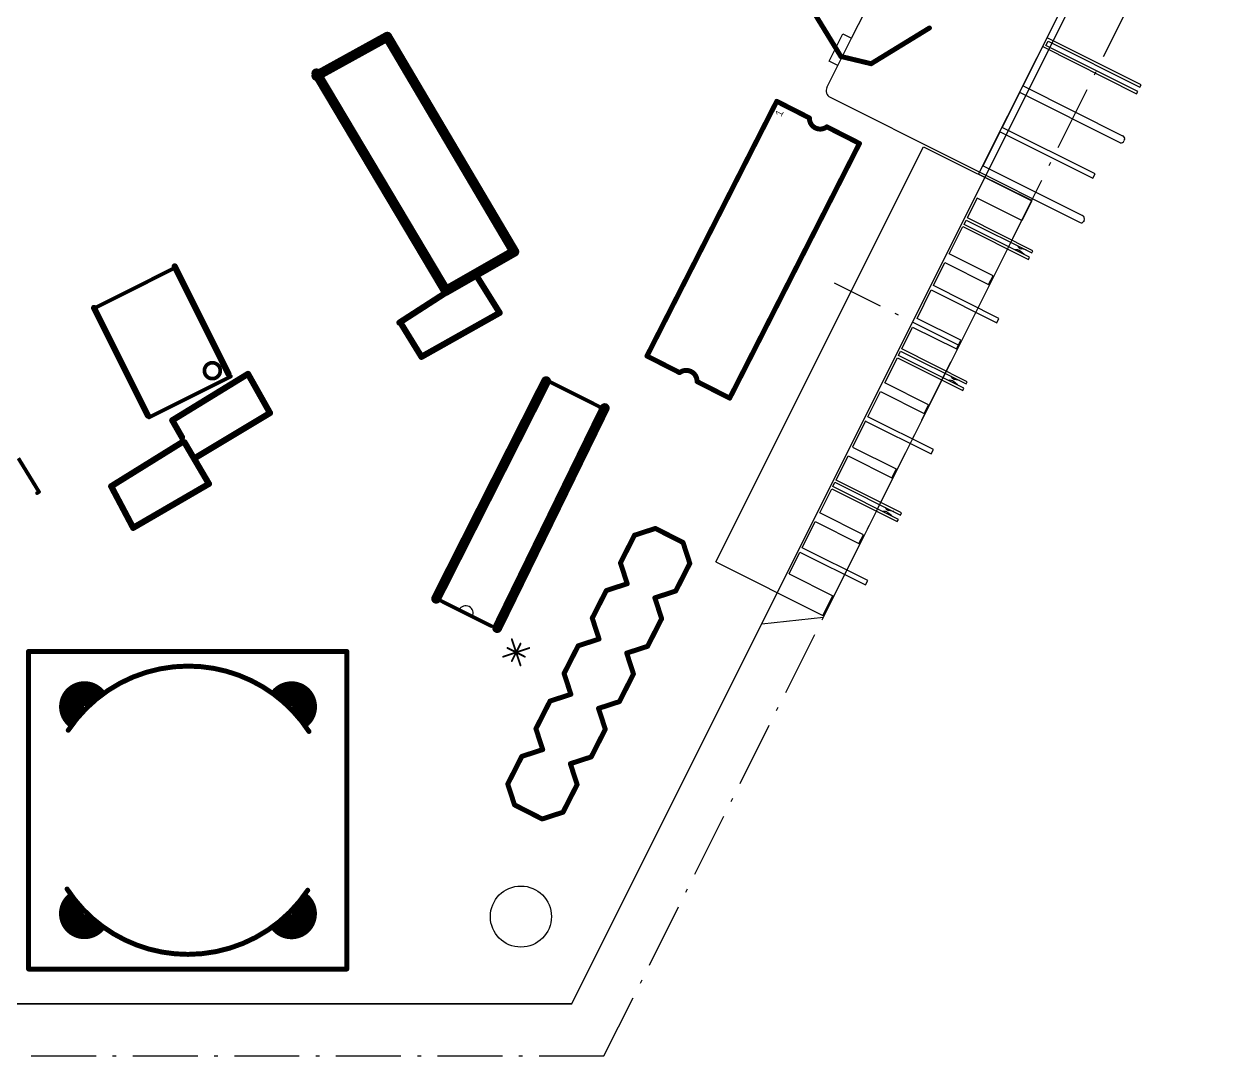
# Model space of a CAD drawing. Extents: x -3 to 110, y -2 to 76.
# Drawn here: x 37.84 to 87.19, y -2.11 to 40.12 of the extents above; entities that cross this region are included whole.
import ezdxf

# ---------------------------------------------------------------- set-up
doc = ezdxf.new("R2010")
doc.units = 0
for name, color, linetype in [('20', 7, 'CONTINUOUS'), ('21', 253, 'CONTINUOUS'), ('22', 253, 'CONTINUOUS'), ('46', 140, 'CONTINUOUS')]:
    doc.layers.add(name, color=color, linetype=linetype)

msp = doc.modelspace()

# ---------------------------------------------------------------- linework, layer by layer
at = {"layer": '20'}
for p, q in [((76.9, 33.975), (80.5, 41.15)), ((79.075, 32.9), (76.9, 33.975)), ((70.55, 15.85), (79.075, 32.9)), ((68.025, 15.575), (70.55, 15.85)), ((60.25, 0.025), (68.025, 15.575)), ((0.025, 0.025), (60.25, 0.025))]:
    msp.add_line(p, q, dxfattribs=at)
msp.add_circle((58.1687, 3.5893), 1.25, dxfattribs=at)
at = {"layer": '21'}
for p, q in [((76.0326, 25.3502), (75.8761, 25.4845)), ((76.1221, 25.529), (75.9209, 25.5739))]:
    msp.add_line(p, q, dxfattribs=at)
for points, const_width in [([(71.2663, 38.7929), (66.3026, 46.893)], 0.2032), ([(74.8913, 39.9587), (72.504, 38.4958)], 0.2032), ([(52.7, 39.6), (49.8, 38)], 0.4064), ([(57.9, 30.8), (52.7, 39.6)], 0.4064), ([(72.504, 38.4958), (71.2663, 38.7929)], 0.2032), ([(49.8, 38.1), (55.1, 29.2)], 0.4064), ([(68.6412, 36.9573), (63.3295, 26.5325)], 0.2032), ([(69.9777, 36.2763), (68.6412, 36.9573)], 0.2032), ([(68.6566, 36.4243), (68.6158, 36.5497)], 0.0254), ([(68.6158, 36.5497), (68.865, 36.4227)], 0.0254), ([(68.8227, 36.3397), (68.9073, 36.5058)], 0.0254), ([(72.027, 35.2321), (70.6905, 35.9131)], 0.2032), ([(66.7154, 24.8074), (72.027, 35.2321)], 0.2032), ([(55.1, 29.2), (57.9, 30.8)], 0.4064), ([(40.7094, 28.4883), (44.0624, 30.1674)], 0.1524), ([(44, 30.2), (46.2, 25.8)], 0.254), ([(56.3, 29.9), (53.2, 27.9)], 0.254), ([(57.3, 28.3), (56.3, 29.9)], 0.254), ([(40.7, 28.5), (42.9, 24.1)], 0.254), ([(54.1, 26.5), (57.3, 28.3)], 0.254), ([(53.3, 27.8), (54.1, 26.5)], 0.254), ([(63.3295, 26.5325), (64.666, 25.8515)], 0.2032), ([(46.3012, 25.6966), (42.9481, 24.0175)], 0.1524), ([(43.9, 23.9), (47, 25.8)], 0.254), ([(47, 25.8), (47.9, 24.2)], 0.254), ([(59.2, 25.5), (54.7, 16.6)], 0.4064), ([(61.4403, 24.4286), (59.3735, 25.4635)], 0.1524), ([(65.3788, 25.4884), (66.7154, 24.8074)], 0.2032), ([(47.9, 24.2), (44.9, 22.4)], 0.254), ([(61.6, 24.4), (57.2, 15.4)], 0.4064), ([(44.3, 23.2), (43.9, 23.9)], 0.254), ([(44.3, 23), (41.4, 21.2)], 0.254), ([(45.4, 21.3), (44.4, 23)], 0.254), ([(37.6004, 22.3503), (38.4469, 20.969)], 0.1524), ([(41.4, 21.2), (42.3, 19.5)], 0.254), ([(42.3, 19.5), (45.4, 21.3)], 0.254), ([(38.4469, 20.969), (38.3667, 20.9199)], 0.1524), ([(62.2436, 18.0662), (62.8202, 19.1978)], 0.2032), ([(62.8202, 19.1978), (63.6743, 19.4753)], 0.2032), ([(63.6743, 19.4753), (64.8059, 18.8987)], 0.2032), ([(64.8059, 18.8987), (65.0834, 18.0447)], 0.2032), ([(62.5211, 17.2122), (62.2436, 18.0662)], 0.2032), ([(65.0834, 18.0447), (64.5068, 16.9131)], 0.2032), ([(61.6671, 16.9346), (62.5211, 17.2122)], 0.2032), ([(61.0905, 15.8031), (61.6671, 16.9346)], 0.2032), ([(64.5068, 16.9131), (63.6527, 16.6356)], 0.2032), ([(54.8925, 16.5152), (55.642, 16.1399)], 0.1524), ([(63.6527, 16.6356), (63.9302, 15.7815)], 0.2032), ([(55.642, 16.1399), (56.1871, 15.8669)], 0.1524), ([(56.1871, 15.8669), (56.9593, 15.4803)], 0.1524), ([(61.0905, 15.8031), (61.368, 14.949)], 0.2032), ([(63.9302, 15.7815), (63.3537, 14.6499)], 0.2032), ([(58.1544, 13.8676), (57.7988, 14.9365)], 0.0762), ([(60.5139, 14.6715), (61.368, 14.949)], 0.2032), ([(58.5111, 14.5799), (57.4422, 14.2243)], 0.0762), ([(58.3327, 14.2238), (57.6205, 14.5804)], 0.0762), ([(58.155, 14.7582), (57.7983, 14.046)], 0.0762), ([(59.9374, 13.5399), (60.5139, 14.6715)], 0.2032), ([(62.4996, 14.3724), (63.3537, 14.6499)], 0.2032), ([(62.4996, 14.3724), (62.7771, 13.5184)], 0.2032), ([(60.2149, 12.6858), (59.9374, 13.5399)], 0.2032), ([(62.7771, 13.5184), (62.2005, 12.3868)], 0.2032), ([(58.7842, 11.2768), (59.3608, 12.4083)], 0.2032), ([(59.3608, 12.4083), (60.2149, 12.6858)], 0.2032), ([(62.2005, 12.3868), (61.3465, 12.1093)], 0.2032), ([(61.3465, 12.1093), (61.624, 11.2552)], 0.2032), ([(59.0617, 10.4227), (58.7842, 11.2768)], 0.2032), ([(61.624, 11.2552), (61.0474, 10.1236)], 0.2032), ([(58.2077, 10.1452), (59.0617, 10.4227)], 0.2032), ([(57.6311, 9.0136), (58.2077, 10.1452)], 0.2032), ([(61.0474, 10.1236), (60.1933, 9.8461)], 0.2032), ([(60.1933, 9.8461), (60.4708, 8.992)], 0.2032), ([(57.6311, 9.0136), (57.9086, 8.1595)], 0.2032), ([(60.4708, 8.992), (59.8943, 7.8605)], 0.2032), ([(57.9086, 8.1595), (59.0402, 7.583)], 0.2032), ([(59.0402, 7.583), (59.8943, 7.8605)], 0.2032)]:
    msp.add_lwpolyline(points, dxfattribs=dict(at, const_width=const_width))
for points, const_width in [([(74.9179, 39.9154, 1), (74.8648, 40.0021)], 0.1016), ([(52.7875, 39.6517, 1), (52.6125, 39.5483)], 0.2032), ([(52.7491, 39.511, 1), (52.6509, 39.689)], 0.2032), ([(71.2782, 38.8423, 1), (71.2545, 38.7435)], 0.1016), ([(71.223, 38.7663, 1), (71.3096, 38.8194)], 0.1016), ([(72.4774, 38.5391, 1), (72.5305, 38.4524)], 0.1016), ([(72.4921, 38.4464, 1), (72.5158, 38.5451)], 0.1016), ([(49.8873, 38.152, 1), (49.7127, 38.048)], 0.2032), ([(49.7509, 38.089, 1), (49.8491, 37.911)], 0.2032), ([(68.6643, 37.0026, 1), (68.6182, 36.912)], 0.1016), ([(68.6865, 36.9342, 1), (68.596, 36.9804)], 0.1016), ([(68.6219, 36.5516, 1), (68.6098, 36.5477)], 0.0127), ([(68.6187, 36.5553, 1), (68.613, 36.544)], 0.0127), ([(68.6505, 36.4223, 1), (68.6626, 36.4262)], 0.0127), ([(68.817, 36.3425, 1), (68.8283, 36.3368)], 0.0127), ([(68.8621, 36.417, 1), (68.8679, 36.4284)], 0.0127), ([(68.913, 36.5029, 1), (68.9017, 36.5086)], 0.0127), ([(69.9777, 36.2763, 0.6321), (70.6905, 35.9131)], 0.2032), ([(70.0285, 36.2749, 1), (69.927, 36.2777)], 0.1016), ([(69.9547, 36.2311, 1), (70.0008, 36.3216)], 0.1016), ([(70.7136, 35.9584, 1), (70.6675, 35.8679)], 0.1016), ([(70.7215, 35.8729, 1), (70.6595, 35.9534)], 0.1016), ([(72.0723, 35.2091, 1), (71.9818, 35.2552)], 0.1016), ([(72.004, 35.1869, 1), (72.0501, 35.2774)], 0.1016), ([(57.8125, 30.7483, 1), (57.9875, 30.8517)], 0.2032), ([(57.9504, 30.7118, 1), (57.8496, 30.8882)], 0.2032), ([(44.0568, 30.2284, 1), (43.9432, 30.1716)], 0.127), ([(44.0795, 30.1333, 1), (44.0454, 30.2014)], 0.0762), ([(56.3538, 29.9337, 1), (56.2462, 29.8663)], 0.127), ([(56.3344, 29.8466, 1), (56.2656, 29.9534)], 0.127), ([(55.0496, 29.2882, 1), (55.1504, 29.1118)], 0.2032), ([(55.0127, 29.148, 1), (55.1873, 29.252)], 0.2032), ([(40.7568, 28.5284, 1), (40.6432, 28.4716)], 0.127), ([(40.6923, 28.5223, 1), (40.7264, 28.4542)], 0.0762), ([(57.2462, 28.2663, 1), (57.3538, 28.3337)], 0.127), ([(57.3311, 28.2447, 1), (57.2689, 28.3553)], 0.127), ([(53.1656, 27.9534, 1), (53.2344, 27.8466)], 0.127), ([(53.3541, 27.8333, 1), (53.2459, 27.7667)], 0.127), ([(45.5408, 25.6059, 1), (45.5408, 26.2559, 1), (45.5408, 25.6059)], 0.1524), ([(54.0689, 26.5553, 1), (54.1311, 26.4447)], 0.127), ([(54.0459, 26.4667, 1), (54.1541, 26.5333)], 0.127), ([(63.3526, 26.5778, 1), (63.3065, 26.4873)], 0.1016), ([(63.2843, 26.5556, 1), (63.3748, 26.5095)], 0.1016), ([(46.1432, 25.7716, 1), (46.2568, 25.8284)], 0.127), ([(46.3183, 25.6625, 1), (46.2842, 25.7306)], 0.0762), ([(47.0553, 25.8311, 1), (46.9447, 25.7689)], 0.127), ([(47.0332, 25.7459, 1), (46.9668, 25.8541)], 0.127), ([(59.2907, 25.4542, 1), (59.1093, 25.5458)], 0.2032), ([(65.3788, 25.4884, 0.6321), (64.666, 25.8515)], 0.2032), ([(64.6351, 25.8918, 1), (64.697, 25.8113)], 0.1016), ([(64.643, 25.8063, 1), (64.6891, 25.8968)], 0.1016), ([(59.3906, 25.4976, 1), (59.3565, 25.4295)], 0.0762), ([(65.4019, 25.5336, 1), (65.3558, 25.4431)], 0.1016), ([(65.3281, 25.4898, 1), (65.4296, 25.4869)], 0.1016), ([(66.6701, 24.8304, 1), (66.7606, 24.7843)], 0.1016), ([(66.6923, 24.7621, 1), (66.7384, 24.8526)], 0.1016), ([(42.8432, 24.0716, 1), (42.9568, 24.1284)], 0.127), ([(47.8447, 24.1689, 1), (47.9553, 24.2311)], 0.127), ([(47.9327, 24.1455, 1), (47.8673, 24.2545)], 0.127), ([(61.4232, 24.3945, 1), (61.4573, 24.4627)], 0.0762), ([(61.6913, 24.3554, 1), (61.5087, 24.4446)], 0.2032), ([(42.9311, 24.0516, 1), (42.9652, 23.9834)], 0.0762), ([(43.9551, 23.9315, 1), (43.8449, 23.8685)], 0.127), ([(43.8668, 23.9541, 1), (43.9332, 23.8459)], 0.127), ([(44.2449, 23.1685, 1), (44.3551, 23.2315)], 0.127), ([(44.3335, 22.946, 1), (44.2665, 23.054)], 0.127), ([(44.4547, 23.0322, 1), (44.3453, 22.9678)], 0.127), ([(44.8673, 22.4545, 1), (44.9327, 22.3455)], 0.127), ([(41.4561, 21.2297, 1), (41.3439, 21.1703)], 0.127), ([(41.3665, 21.254, 1), (41.4335, 21.146)], 0.127), ([(45.3453, 21.2678, 1), (45.4547, 21.3322)], 0.127), ([(45.4319, 21.2451, 1), (45.3681, 21.3549)], 0.127), ([(38.3468, 20.9524, 1), (38.3866, 20.8874)], 0.0762), ([(38.4144, 20.9491, 1), (38.4794, 20.9889)], 0.0762), ([(38.4668, 20.9365, 1), (38.427, 21.0015)], 0.0762), ([(42.2681, 19.5549, 1), (42.3319, 19.4451)], 0.127), ([(42.2439, 19.4703, 1), (42.3561, 19.5297)], 0.127), ([(62.8045, 19.2461, 1), (62.8359, 19.1495)], 0.1016), ([(62.8655, 19.1747, 1), (62.7749, 19.2209)], 0.1016), ([(63.6973, 19.5206, 1), (63.6512, 19.43)], 0.1016), ([(63.69, 19.427, 1), (63.6586, 19.5236)], 0.1016), ([(64.8542, 18.9144, 1), (64.7575, 18.883)], 0.1016), ([(64.7828, 18.8535, 1), (64.8289, 18.944)], 0.1016), ([(62.292, 18.0819, 1), (62.1953, 18.0505)], 0.1016), ([(62.1984, 18.0893, 1), (62.2889, 18.0432)], 0.1016), ([(65.0351, 18.029, 1), (65.1317, 18.0604)], 0.1016), ([(65.1286, 18.0216, 1), (65.0381, 18.0677)], 0.1016), ([(62.4728, 17.1965, 1), (62.5695, 17.2279)], 0.1016), ([(62.5368, 17.1638, 1), (62.5054, 17.2605)], 0.1016), ([(61.6514, 16.983, 1), (61.6828, 16.8863)], 0.1016), ([(61.7123, 16.9116, 1), (61.6218, 16.9577)], 0.1016), ([(64.4615, 16.9362, 1), (64.5521, 16.89)], 0.1016), ([(64.5225, 16.8648, 1), (64.4911, 16.9614)], 0.1016), ([(54.6093, 16.6458, 1), (54.7907, 16.5542)], 0.2032), ([(54.9096, 16.5493, 1), (54.8755, 16.4811)], 0.0762), ([(63.701, 16.6513, 1), (63.6044, 16.6199)], 0.1016), ([(63.637, 16.6839, 1), (63.6684, 16.5873)], 0.1016), ([(55.6591, 16.174, 1), (55.6249, 16.1058)], 0.0762), ([(55.6249, 16.1058, 1), (55.6591, 16.174)], 0.0762), ([(56.2041, 15.901, 1), (56.17, 15.8329)], 0.0762), ([(56.17, 15.8329, 1), (56.2041, 15.901)], 0.0762), ([(61.1388, 15.8188, 1), (61.0422, 15.7874)], 0.1016), ([(61.0452, 15.8261, 1), (61.1358, 15.78)], 0.1016), ([(63.8819, 15.7658, 1), (63.9785, 15.7972)], 0.1016), ([(63.9755, 15.7584, 1), (63.885, 15.8046)], 0.1016), ([(56.9422, 15.4462, 1), (56.9763, 15.5143)], 0.0762), ([(57.1087, 15.4446, 1), (57.2913, 15.3554)], 0.2032), ([(57.8169, 14.9426, 1), (57.7808, 14.9305)], 0.0381), ([(61.3197, 14.9333, 1), (61.4163, 14.9647)], 0.1016), ([(61.3837, 14.9007, 1), (61.3523, 14.9973)], 0.1016), ([(57.629, 14.5975, 1), (57.612, 14.5634)], 0.0381), ([(58.172, 14.7497, 1), (58.1379, 14.7667)], 0.0381), ([(58.5171, 14.5618, 1), (58.5051, 14.598)], 0.0381), ([(60.4982, 14.7198, 1), (60.5296, 14.6232)], 0.1016), ([(60.5592, 14.6484, 1), (60.4687, 14.6946)], 0.1016), ([(62.5479, 14.3881, 1), (62.4513, 14.3567)], 0.1016), ([(62.4839, 14.4207, 1), (62.5153, 14.3241)], 0.1016), ([(63.3084, 14.673, 1), (63.3989, 14.6269)], 0.1016), ([(63.3694, 14.6016, 1), (63.338, 14.6982)], 0.1016), ([(57.4362, 14.2424, 1), (57.4482, 14.2062)], 0.0381), ([(57.7813, 14.0545, 1), (57.8153, 14.0374)], 0.0381), ([(58.1363, 13.8616, 1), (58.1725, 13.8737)], 0.0381), ([(58.3242, 14.2067, 1), (58.3413, 14.2408)], 0.0381), ([(59.8921, 13.563, 1), (59.9826, 13.5168)], 0.1016), ([(59.9857, 13.5556, 1), (59.8891, 13.5242)], 0.1016), ([(62.7288, 13.5027, 1), (62.8254, 13.5341)], 0.1016), ([(62.8224, 13.4953, 1), (62.7318, 13.5414)], 0.1016), ([(59.3451, 12.4566, 1), (59.3765, 12.36)], 0.1016), ([(59.4061, 12.3853, 1), (59.3155, 12.4314)], 0.1016), ([(60.1666, 12.6701, 1), (60.2632, 12.7015)], 0.1016), ([(60.2306, 12.6375, 1), (60.1992, 12.7342)], 0.1016), ([(62.1553, 12.4098, 1), (62.2458, 12.3637)], 0.1016), ([(62.2162, 12.3385, 1), (62.1848, 12.4351)], 0.1016), ([(61.3948, 12.125, 1), (61.2981, 12.0936)], 0.1016), ([(61.3308, 12.1576, 1), (61.3622, 12.061)], 0.1016), ([(58.8325, 11.2925, 1), (58.7359, 11.2611)], 0.1016), ([(61.6692, 11.2321, 1), (61.5787, 11.2783)], 0.1016), ([(58.739, 11.2998, 1), (58.8295, 11.2537)], 0.1016), ([(61.5756, 11.2395, 1), (61.6723, 11.2709)], 0.1016), ([(59.0134, 10.407, 1), (59.1101, 10.4384)], 0.1016), ([(59.0774, 10.3744, 1), (59.046, 10.471)], 0.1016), ([(58.192, 10.1935, 1), (58.2234, 10.0969)], 0.1016), ([(58.2529, 10.1221, 1), (58.1624, 10.1682)], 0.1016), ([(60.2416, 9.8618, 1), (60.145, 9.8304)], 0.1016), ([(60.1776, 9.8944, 1), (60.209, 9.7978)], 0.1016), ([(61.0021, 10.1467, 1), (61.0927, 10.1006)], 0.1016), ([(61.0631, 10.0753, 1), (61.0317, 10.1719)], 0.1016), ([(57.6794, 9.0293, 1), (57.5828, 8.9979)], 0.1016), ([(57.5858, 9.0367, 1), (57.6764, 8.9905)], 0.1016), ([(60.4225, 8.9763, 1), (60.5191, 9.0077)], 0.1016), ([(60.5161, 8.969, 1), (60.4256, 9.0151)], 0.1016), ([(57.9317, 8.2048, 1), (57.8855, 8.1143)], 0.1016), ([(57.8603, 8.1438, 1), (57.9569, 8.1752)], 0.1016), ([(59.849, 7.8835, 1), (59.9395, 7.8374)], 0.1016), ([(59.91, 7.8121, 1), (59.8786, 7.9088)], 0.1016), ([(59.0245, 7.6313, 1), (59.0559, 7.5346)], 0.1016), ([(59.0171, 7.5377, 1), (59.0632, 7.6282)], 0.1016)]:
    msp.add_lwpolyline(points, format="xyb", dxfattribs=dict(at, const_width=const_width))
for centre, radius, start, end in [((75.9685, 25.7877), 0.219, 201.2915, 257.4364), ((75.7335, 25.3182), 0.219, 49.3638, 105.5088), ((55.9145, 16.0034), 0.3048, 333.4001, 153.4001)]:
    msp.add_arc(centre, radius, start, end, dxfattribs=at)
at = {"layer": '22'}
for p, q in [((71.7007, 39.5352), (72.932, 41.9942)), ((79.7058, 39.5527), (80.4894, 41.1175)), ((70.7833, 38.5966), (71.343, 39.7143)), ((71.141, 38.4175), (71.7007, 39.5352)), ((71.343, 39.7143), (71.7007, 39.5352)), ((83.5507, 37.6273), (79.7058, 39.5527)), ((78.7207, 37.5856), (79.5267, 39.195)), ((79.5267, 39.195), (83.3716, 37.2697)), ((79.6609, 39.2397), (79.7505, 39.4185)), ((83.4163, 37.3591), (79.6609, 39.2397)), ((79.7505, 39.4185), (83.5059, 37.5379)), ((71.141, 38.4175), (70.7833, 38.5966)), ((70.6932, 37.5234), (71.141, 38.4175)), ((78.7207, 37.5856), (82.7891, 35.5483)), ((83.5059, 37.5379), (83.5507, 37.6273)), ((70.8271, 37.1208), (81.0652, 31.994)), ((77.87, 35.8867), (78.5864, 37.3173)), ((82.6995, 35.2576), (78.5864, 37.3173)), ((83.3716, 37.2697), (83.4163, 37.3591)), ((77.0864, 34.3219), (77.7804, 35.7078)), ((77.7804, 35.7078), (81.5806, 33.8049)), ((81.6702, 33.9837), (77.87, 35.8867)), ((66.1447, 18.1114), (74.6522, 35.1003)), ((74.6522, 35.1003), (79.0782, 32.8839)), ((82.8785, 35.3917), (82.8561, 35.347)), ((77.0864, 34.3219), (81.1548, 32.2846)), ((81.5806, 33.8049), (81.6702, 33.9837)), ((76.8422, 32.9971), (76.4392, 32.1923)), ((78.6752, 32.0791), (76.8422, 32.9971)), ((79.0782, 32.8839), (78.6752, 32.0791)), ((76.3087, 31.918), (76.3983, 32.0969)), ((76.3983, 32.0969), (79.0807, 30.7536)), ((79.1255, 30.843), (76.443, 32.1863)), ((81.2218, 32.0833), (81.1994, 32.0386)), ((75.7042, 30.7109), (76.2639, 31.8286)), ((76.2639, 31.8286), (78.9464, 30.4853)), ((78.9912, 30.5747), (76.3087, 31.918)), ((77.4925, 29.8154), (75.7042, 30.7109)), ((78.7638, 30.6927), (78.6074, 30.827)), ((78.8534, 30.8716), (78.6522, 30.9164)), ((79.0807, 30.7536), (79.1255, 30.843)), ((75.055, 29.4144), (75.5251, 30.3533)), ((75.5251, 30.3533), (77.3134, 29.4577)), ((78.9464, 30.4853), (78.9912, 30.5747)), ((77.3134, 29.4577), (77.4925, 29.8154)), ((74.3833, 28.0732), (74.9654, 29.2356)), ((74.9654, 29.2356), (77.6479, 27.8923)), ((77.7374, 28.0711), (75.055, 29.4144)), ((73.7565, 26.8213), (74.2042, 27.7155)), ((74.2042, 27.7155), (75.9925, 26.82)), ((76.1716, 27.1776), (74.3833, 28.0732)), ((77.6479, 27.8923), (77.7374, 28.0711)), ((75.9925, 26.82), (76.1716, 27.1776)), ((73.6222, 26.5531), (73.7117, 26.7319)), ((73.7117, 26.7319), (76.3942, 25.3887)), ((76.4389, 25.4781), (73.7565, 26.8213)), ((73.0624, 25.4354), (73.5774, 26.4637)), ((73.5774, 26.4637), (76.2598, 25.1204)), ((76.3046, 25.2098), (73.6222, 26.5531)), ((74.8508, 24.5399), (73.0624, 25.4354)), ((76.2598, 25.1204), (76.3046, 25.2098)), ((76.3942, 25.3887), (76.4389, 25.4781)), ((72.3684, 24.0495), (72.8833, 25.0777)), ((72.8833, 25.0777), (74.6717, 24.1822)), ((74.6717, 24.1822), (74.8508, 24.5399)), ((72.2751, 23.8767), (71.7378, 22.8037)), ((72.2789, 23.8706), (74.9613, 22.5274)), ((75.0509, 22.7062), (72.3684, 24.0495)), ((71.7378, 22.8037), (73.5261, 21.9082)), ((74.9613, 22.5274), (75.0509, 22.7062)), ((71.0699, 21.4564), (71.5625, 22.44)), ((71.5625, 22.44), (73.3508, 21.5445)), ((73.5261, 21.9082), (73.347, 21.5505)), ((70.9356, 21.1882), (71.0251, 21.367)), ((71.0251, 21.367), (73.7076, 20.0237)), ((73.7524, 20.1131), (71.0699, 21.4564)), ((70.3983, 20.1152), (70.8908, 21.0988)), ((70.8908, 21.0988), (73.5733, 19.7555)), ((73.6181, 19.8449), (70.9356, 21.1882)), ((69.6819, 18.6845), (70.2192, 19.7575)), ((70.2192, 19.7575), (72.0075, 18.862)), ((72.1866, 19.2197), (70.3983, 20.1152)), ((73.346, 19.9853), (73.1896, 20.1195)), ((73.4356, 20.1641), (73.2343, 20.2089)), ((73.5733, 19.7555), (73.6181, 19.8449)), ((73.7076, 20.0237), (73.7524, 20.1131)), ((72.0075, 18.862), (72.1866, 19.2197)), ((69.1446, 17.6116), (69.5923, 18.5057)), ((69.5923, 18.5057), (72.2748, 17.1624)), ((72.3643, 17.3413), (69.6819, 18.6845)), ((66.1485, 18.1053), (70.5299, 15.9113)), ((69.1446, 17.6116), (70.9329, 16.716)), ((72.2748, 17.1624), (72.3643, 17.3413)), ((70.5299, 15.9113), (70.9329, 16.716))]:
    msp.add_line(p, q, dxfattribs=at)
at = {"layer": '22', "const_width": 0.2032}
for points in [[(51.0439, 14.4412), (38.0189, 14.4412)], [(38.0189, 14.4412), (38.0189, 1.4412)], [(51.0439, 1.4412), (51.0439, 14.4412)], [(38.0189, 1.4412), (51.0439, 1.4412)]]:
    msp.add_lwpolyline(points, dxfattribs=at)
at = {"layer": '22'}
for points, const_width in [([(38.0189, 14.492, 1), (38.0189, 14.3904)], 0.1016), ([(38.0697, 14.4412, 1), (37.9681, 14.4412)], 0.1016), ([(51.0947, 14.4412, 1), (50.9931, 14.4412)], 0.1016), ([(51.0439, 14.3904, 1), (51.0439, 14.492)], 0.1016), ([(44.5439, 13.8412, 0.2503), (39.6439, 11.2162)], 0.2032), ([(49.4939, 11.1662, 0.2538), (44.5439, 13.8412)], 0.2032), ([(44.5438, 13.892, 1), (44.544, 13.7904)], 0.1016), ([(44.544, 13.7904, 1), (44.5439, 13.892)], 0.1016), ([(40.7609, 12.4666, 1.2138), (40.0008, 11.7418)], 1.016), ([(49.0693, 11.7242, 1.2138), (48.3445, 12.4843)], 1.016), ([(39.6017, 11.2444, 1), (39.6862, 11.188)], 0.1016), ([(49.4514, 11.1385, 1), (49.5365, 11.194)], 0.1016), ([(40.0185, 4.1582, 1.2138), (40.7433, 3.3981)], 1.016), ([(39.5939, 4.7162, 0.2538), (44.5439, 2.0412)], 0.2032), ([(39.6365, 4.744, 1), (39.5514, 4.6885)], 0.1016), ([(44.5439, 2.0412, 0.2503), (49.4439, 4.6662)], 0.2032), ([(48.3269, 3.4158, 1.2138), (49.087, 4.1406)], 1.016), ([(49.4862, 4.638, 1), (49.4017, 4.6944)], 0.1016), ([(44.5439, 2.092, 1), (44.544, 1.9904)], 0.1016), ([(44.544, 1.9904, 1), (44.5438, 2.092)], 0.1016), ([(38.0189, 1.492, 1), (38.0189, 1.3904)], 0.1016), ([(37.9681, 1.4412, 1), (38.0697, 1.4412)], 0.1016), ([(50.9931, 1.4412, 1), (51.0947, 1.4412)], 0.1016), ([(51.0439, 1.3904, 1), (51.0439, 1.492)], 0.1016)]:
    msp.add_lwpolyline(points, format="xyb", dxfattribs=dict(at, const_width=const_width))
for centre, radius, start, end in [((70.9615, 37.3891), 0.3, 153.4, 243.4), ((82.7555, 35.4253), 0.1275, 344.71, 74.71), ((82.7331, 35.3806), 0.1275, 254.71, 344.71), ((81.0877, 32.1505), 0.15, 333.4, 63.4), ((81.11, 32.0834), 0.1, 243.4005, 333.4005), ((78.4647, 30.6608), 0.219, 49.3638, 105.5088), ((78.6998, 31.1302), 0.219, 201.2915, 257.4364), ((73.282, 20.4227), 0.219, 201.2915, 257.4364), ((73.0469, 19.9533), 0.219, 49.3638, 105.5088)]:
    msp.add_arc(centre, radius, start, end, dxfattribs=at)
at = {"layer": '46'}
for p, q in [((60.2502, 0.0227), (87.1878, 53.898)), ((82.0197, 38.7854), (83.2079, 41.1618)), ((81.6507, 38.0474), (81.7178, 38.1816)), ((80.1606, 35.0673), (81.3488, 37.4437)), ((79.7917, 34.3294), (79.8588, 34.4636)), ((78.3016, 31.3492), (79.4898, 33.7256)), ((77.9327, 30.6113), (77.9997, 30.7455)), ((76.4426, 27.6312), (77.6308, 30.0076)), ((72.886, 28.5709), (71.0065, 29.5107)), ((73.6239, 28.202), (73.4897, 28.2691)), ((76.1072, 26.9604), (74.2276, 27.9001)), ((76.0736, 26.8933), (76.1407, 27.0274)), ((74.5835, 23.9131), (75.7717, 26.2895)), ((74.2146, 23.1752), (74.2817, 23.3094)), ((72.7245, 20.195), (73.9127, 22.5715)), ((72.3556, 19.4571), (72.4226, 19.5913)), ((70.8655, 16.477), (72.0537, 18.8534)), ((70.4965, 15.7391), (70.5636, 15.8732)), ((69.0064, 12.7589), (70.1947, 15.1353)), ((68.6375, 12.021), (68.7046, 12.1552)), ((67.1474, 9.0409), (68.3356, 11.4173)), ((66.7785, 8.303), (66.8455, 8.4371)), ((65.2884, 5.3228), (66.4766, 7.6992)), ((64.9194, 4.5849), (64.9865, 4.7191)), ((63.4294, 1.6047), (64.6176, 3.9812)), ((63.0604, 0.8668), (63.1275, 1.001)), ((0.0158, 0.0227), (60.2502, 0.0227)), ((61.5703, -2.1133), (62.7585, 0.2631)), ((38.1288, -2.1133), (40.7857, -2.1133)), ((41.4607, -2.1133), (41.6107, -2.1133)), ((42.2857, -2.1133), (44.9427, -2.1133)), ((45.6177, -2.1133), (45.7677, -2.1133)), ((46.4427, -2.1133), (49.0996, -2.1133)), ((49.7746, -2.1133), (49.9246, -2.1133)), ((50.5996, -2.1133), (53.2565, -2.1133)), ((53.9315, -2.1133), (54.0815, -2.1133)), ((54.7565, -2.1133), (57.4134, -2.1133)), ((58.0884, -2.1133), (58.2384, -2.1133)), ((58.9134, -2.1133), (61.5703, -2.1133))]:
    msp.add_line(p, q, dxfattribs=at)

doc.saveas('drawing.dxf')
